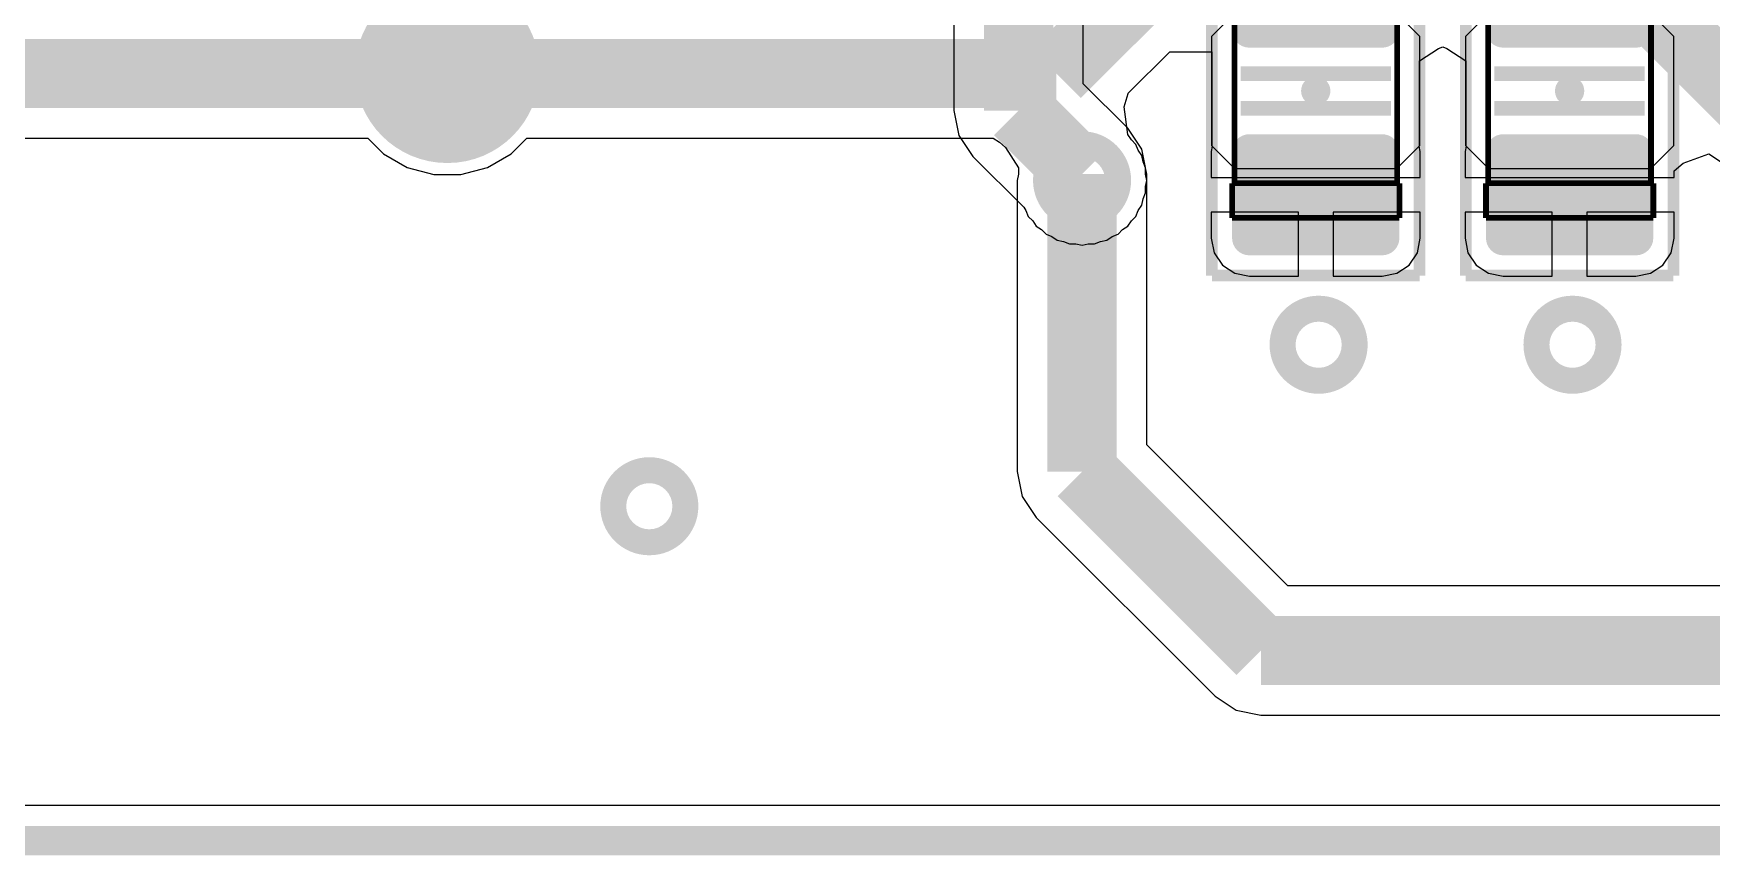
# Model space of a CAD drawing. Header units: inches. Extents: x 34 to 155, y 75 to 134.
# Drawn here: x 62.76 to 77.3, y 89.87 to 97 of the extents above; entities that cross this region are included whole.
import ezdxf

# ---------------------------------------------------------------- set-up
doc = ezdxf.new("R2010")
doc.units = ezdxf.units.IN
for name, color, linetype in [('Bottom Layer', 5, 'Continuous'), ('Bottom Solder', 6, 'Continuous'), ('Mechanical 1', 6, 'Continuous'), ('Mechanical 13', 56, 'Continuous'), ('Mechanical 15', 56, 'Continuous'), ('Top Layer', 1, 'Continuous'), ('Top Overlay', 2, 'Continuous'), ('Top Paste', 8, 'Continuous'), ('Top Solder', 216, 'Continuous')]:
    doc.layers.add(name, color=color, linetype=linetype)

# ---------------------------------------------------------------- blocks, each defined once
blk = doc.blocks.new('T___P_____P___D1_5___108')
at = {"layer": 'Top Layer'}
h = blk.add_hatch(color=1, dxfattribs=at)
edge = h.paths.add_edge_path()
edge.add_arc((0, 0), 0.75, 0, 360)
at = {"layer": 'Top Solder'}
h = blk.add_hatch(color=216, dxfattribs=at)
edge = h.paths.add_edge_path()
edge.add_arc((0, 0), 0.8, 0, 360)
blk = doc.blocks.new('CAPC2012X135N_136')
at = {"layer": 'Mechanical 15'}
h = blk.add_hatch(color=56, dxfattribs=at)
edge = h.paths.add_edge_path()
edge.add_arc((0, 0), 0.127, 0, 360)
at = {"layer": 'Top Layer'}
h = blk.add_hatch(color=1, dxfattribs=at)
edge = h.paths.add_edge_path()
edge.add_arc((-1.275, -0.575), 0.125, 180, 270)
edge.add_line((-1.275, -0.7), (-0.525, -0.7))
edge.add_arc((-0.525, -0.575), 0.125, 270, 360)
edge.add_line((-0.4, -0.575), (-0.4, 0.575))
edge.add_arc((-0.525, 0.575), 0.125, 0, 90)
edge.add_line((-0.525, 0.7), (-1.275, 0.7))
edge.add_arc((-1.275, 0.575), 0.125, 90, 180)
edge.add_line((-1.4, 0.575), (-1.4, -0.575))
h = blk.add_hatch(color=1, dxfattribs=at)
edge = h.paths.add_edge_path()
edge.add_arc((0.525, -0.575), 0.125, 180, 270)
edge.add_line((0.525, -0.7), (1.275, -0.7))
edge.add_arc((1.275, -0.575), 0.125, 270, 360)
edge.add_line((1.4, -0.575), (1.4, 0.575))
edge.add_arc((1.275, 0.575), 0.125, 0, 90)
edge.add_line((1.275, 0.7), (0.525, 0.7))
edge.add_arc((0.525, 0.575), 0.125, 90, 180)
edge.add_line((0.4, 0.575), (0.4, -0.575))
at = {"layer": 'Top Paste'}
h = blk.add_hatch(color=8, dxfattribs=at)
edge = h.paths.add_edge_path()
edge.add_arc((-1.275, -0.575), 0.125, 180, 270)
edge.add_line((-1.275, -0.7), (-0.525, -0.7))
edge.add_arc((-0.525, -0.575), 0.125, 270, 360)
edge.add_line((-0.4, -0.575), (-0.4, 0.575))
edge.add_arc((-0.525, 0.575), 0.125, 0, 90)
edge.add_line((-0.525, 0.7), (-1.275, 0.7))
edge.add_arc((-1.275, 0.575), 0.125, 90, 180)
edge.add_line((-1.4, 0.575), (-1.4, -0.575))
h = blk.add_hatch(color=8, dxfattribs=at)
edge = h.paths.add_edge_path()
edge.add_arc((0.525, -0.575), 0.125, 180, 270)
edge.add_line((0.525, -0.7), (1.275, -0.7))
edge.add_arc((1.275, -0.575), 0.125, 270, 360)
edge.add_line((1.4, -0.575), (1.4, 0.575))
edge.add_arc((1.275, 0.575), 0.125, 0, 90)
edge.add_line((1.275, 0.7), (0.525, 0.7))
edge.add_arc((0.525, 0.575), 0.125, 90, 180)
edge.add_line((0.4, 0.575), (0.4, -0.575))
at = {"layer": 'Top Solder'}
h = blk.add_hatch(color=216, dxfattribs=at)
edge = h.paths.add_edge_path()
edge.add_arc((-1.275, -0.575), 0.15, 180, 270)
edge.add_line((-1.275, -0.725), (-0.525, -0.725))
edge.add_arc((-0.525, -0.575), 0.15, 270, 360)
edge.add_line((-0.375, -0.575), (-0.375, 0.575))
edge.add_arc((-0.525, 0.575), 0.15, 0, 90)
edge.add_line((-0.525, 0.725), (-1.275, 0.725))
edge.add_arc((-1.275, 0.575), 0.15, 90, 180)
edge.add_line((-1.425, 0.575), (-1.425, -0.575))
h = blk.add_hatch(color=216, dxfattribs=at)
edge = h.paths.add_edge_path()
edge.add_arc((0.525, -0.575), 0.15, 180, 270)
edge.add_line((0.525, -0.725), (1.275, -0.725))
edge.add_arc((1.275, -0.575), 0.15, 270, 360)
edge.add_line((1.425, -0.575), (1.425, 0.575))
edge.add_arc((1.275, 0.575), 0.15, 0, 90)
edge.add_line((1.275, 0.725), (0.525, 0.725))
edge.add_arc((0.525, 0.575), 0.15, 90, 180)
edge.add_line((0.375, 0.575), (0.375, -0.575))
at = {"layer": 'Mechanical 13', "const_width": 0.05}
for points in [[(-1.1, 0.725), (-1.1, -0.725)], [(-1.1, 0.725), (-0.8, 0.725)], [(-0.8, 0.725), (-0.8, -0.725)], [(-0.8, 0.705), (0.8, 0.705)], [(0.8, 0.725), (0.8, -0.725)], [(0.8, 0.725), (1.1, 0.725)], [(1.1, 0.725), (1.1, -0.725)], [(-1.1, -0.725), (-0.8, -0.725)], [(-0.8, -0.705), (0.8, -0.705)], [(0.8, -0.725), (1.1, -0.725)]]:
    blk.add_lwpolyline(points, dxfattribs=at)
at = {"layer": 'Mechanical 15', "const_width": 0.1}
for points in [[(-1.6, 0.9), (-1.6, -0.9)], [(-1.6, 0.9), (1.6, 0.9)], [(1.6, 0.9), (1.6, -0.9)], [(-1.6, -0.9), (1.6, -0.9)]]:
    blk.add_lwpolyline(points, dxfattribs=at)
at = {"layer": 'Top Layer'}
for p, q in [((-0.675, 0.7), (-0.475, 0.9)), ((-0.475, 0.9), (0.475, 0.9)), ((0.475, 0.9), (0.675, 0.7)), ((-0.675, -0.7), (-0.675, 0.7)), ((0.675, 0.7), (0.675, -0.7)), ((-0.475, -0.9), (-0.675, -0.7)), ((0.675, -0.7), (0.475, -0.9)), ((0.475, -0.9), (-0.475, -0.9))]:
    blk.add_line(p, q, dxfattribs=at)
at = {"layer": 'Top Overlay', "const_width": 0.127}
for points in [[(-0.15, 0.651), (-0.15, -0.651)], [(0.15, 0.651), (0.15, -0.651)]]:
    blk.add_lwpolyline(points, dxfattribs=at)
blk = doc.blocks.new('CAPC2012X135N_137')
at = {"layer": 'Mechanical 15'}
h = blk.add_hatch(color=56, dxfattribs=at)
edge = h.paths.add_edge_path()
edge.add_arc((0, 0), 0.127, 0, 360)
at = {"layer": 'Top Layer'}
h = blk.add_hatch(color=1, dxfattribs=at)
edge = h.paths.add_edge_path()
edge.add_arc((-1.275, -0.575), 0.125, 180, 270)
edge.add_line((-1.275, -0.7), (-0.525, -0.7))
edge.add_arc((-0.525, -0.575), 0.125, 270, 360)
edge.add_line((-0.4, -0.575), (-0.4, 0.575))
edge.add_arc((-0.525, 0.575), 0.125, 0, 90)
edge.add_line((-0.525, 0.7), (-1.275, 0.7))
edge.add_arc((-1.275, 0.575), 0.125, 90, 180)
edge.add_line((-1.4, 0.575), (-1.4, -0.575))
h = blk.add_hatch(color=1, dxfattribs=at)
edge = h.paths.add_edge_path()
edge.add_arc((0.525, -0.575), 0.125, 180, 270)
edge.add_line((0.525, -0.7), (1.275, -0.7))
edge.add_arc((1.275, -0.575), 0.125, 270, 360)
edge.add_line((1.4, -0.575), (1.4, 0.575))
edge.add_arc((1.275, 0.575), 0.125, 0, 90)
edge.add_line((1.275, 0.7), (0.525, 0.7))
edge.add_arc((0.525, 0.575), 0.125, 90, 180)
edge.add_line((0.4, 0.575), (0.4, -0.575))
at = {"layer": 'Top Paste'}
h = blk.add_hatch(color=8, dxfattribs=at)
edge = h.paths.add_edge_path()
edge.add_arc((-1.275, -0.575), 0.125, 180, 270)
edge.add_line((-1.275, -0.7), (-0.525, -0.7))
edge.add_arc((-0.525, -0.575), 0.125, 270, 360)
edge.add_line((-0.4, -0.575), (-0.4, 0.575))
edge.add_arc((-0.525, 0.575), 0.125, 0, 90)
edge.add_line((-0.525, 0.7), (-1.275, 0.7))
edge.add_arc((-1.275, 0.575), 0.125, 90, 180)
edge.add_line((-1.4, 0.575), (-1.4, -0.575))
h = blk.add_hatch(color=8, dxfattribs=at)
edge = h.paths.add_edge_path()
edge.add_arc((0.525, -0.575), 0.125, 180, 270)
edge.add_line((0.525, -0.7), (1.275, -0.7))
edge.add_arc((1.275, -0.575), 0.125, 270, 360)
edge.add_line((1.4, -0.575), (1.4, 0.575))
edge.add_arc((1.275, 0.575), 0.125, 0, 90)
edge.add_line((1.275, 0.7), (0.525, 0.7))
edge.add_arc((0.525, 0.575), 0.125, 90, 180)
edge.add_line((0.4, 0.575), (0.4, -0.575))
at = {"layer": 'Top Solder'}
h = blk.add_hatch(color=216, dxfattribs=at)
edge = h.paths.add_edge_path()
edge.add_arc((-1.275, -0.575), 0.15, 180, 270)
edge.add_line((-1.275, -0.725), (-0.525, -0.725))
edge.add_arc((-0.525, -0.575), 0.15, 270, 360)
edge.add_line((-0.375, -0.575), (-0.375, 0.575))
edge.add_arc((-0.525, 0.575), 0.15, 0, 90)
edge.add_line((-0.525, 0.725), (-1.275, 0.725))
edge.add_arc((-1.275, 0.575), 0.15, 90, 180)
edge.add_line((-1.425, 0.575), (-1.425, -0.575))
h = blk.add_hatch(color=216, dxfattribs=at)
edge = h.paths.add_edge_path()
edge.add_arc((0.525, -0.575), 0.15, 180, 270)
edge.add_line((0.525, -0.725), (1.275, -0.725))
edge.add_arc((1.275, -0.575), 0.15, 270, 360)
edge.add_line((1.425, -0.575), (1.425, 0.575))
edge.add_arc((1.275, 0.575), 0.15, 0, 90)
edge.add_line((1.275, 0.725), (0.525, 0.725))
edge.add_arc((0.525, 0.575), 0.15, 90, 180)
edge.add_line((0.375, 0.575), (0.375, -0.575))
at = {"layer": 'Mechanical 13', "const_width": 0.05}
for points in [[(-1.1, 0.725), (-0.8, 0.725)], [(-1.1, 0.725), (-1.1, -0.725)], [(-0.8, 0.725), (-0.8, -0.725)], [(-0.8, 0.705), (0.8, 0.705)], [(0.8, 0.725), (0.8, -0.725)], [(0.8, 0.725), (1.1, 0.725)], [(1.1, 0.725), (1.1, -0.725)], [(-1.1, -0.725), (-0.8, -0.725)], [(-0.8, -0.705), (0.8, -0.705)], [(0.8, -0.725), (1.1, -0.725)]]:
    blk.add_lwpolyline(points, dxfattribs=at)
at = {"layer": 'Mechanical 15', "const_width": 0.1}
for points in [[(-1.6, 0.9), (1.6, 0.9)], [(-1.6, 0.9), (-1.6, -0.9)], [(1.6, 0.9), (1.6, -0.9)], [(-1.6, -0.9), (1.6, -0.9)]]:
    blk.add_lwpolyline(points, dxfattribs=at)
at = {"layer": 'Top Layer'}
for p, q in [((-0.675, 0.7), (-0.475, 0.9)), ((-0.475, 0.9), (0.475, 0.9)), ((0.475, 0.9), (0.675, 0.7)), ((-0.675, -0.7), (-0.675, 0.7)), ((0.675, 0.7), (0.675, -0.7)), ((-0.475, -0.9), (-0.675, -0.7)), ((0.675, -0.7), (0.475, -0.9)), ((0.475, -0.9), (-0.475, -0.9))]:
    blk.add_line(p, q, dxfattribs=at)
at = {"layer": 'Top Overlay', "const_width": 0.127}
for points in [[(-0.15, 0.651), (-0.15, -0.651)], [(0.15, 0.651), (0.15, -0.651)]]:
    blk.add_lwpolyline(points, dxfattribs=at)

msp = doc.modelspace()

# ---------------------------------------------------------------- hatches: boundary and pattern name
at = {"layer": 'Bottom Layer'}
h = msp.add_hatch(color=5, dxfattribs=at)
edge = h.paths.add_edge_path()
edge.add_arc((71.85, 95.725), 0.4, 0, 360)
edge = h.paths.add_edge_path(flags=0)
edge.add_arc((71.85, 95.725), 0.2, 0, 360)
h = msp.add_hatch(color=5, dxfattribs=at)
edge = h.paths.add_edge_path()
edge.add_arc((73.9, 94.3), 0.4, 0, 360)
edge = h.paths.add_edge_path(flags=0)
edge.add_arc((73.9, 94.3), 0.2, 0, 360)
h = msp.add_hatch(color=5, dxfattribs=at)
edge = h.paths.add_edge_path()
edge.add_arc((76.1, 94.3), 0.4, 0, 360)
edge = h.paths.add_edge_path(flags=0)
edge.add_arc((76.1, 94.3), 0.2, 0, 360)
h = msp.add_hatch(color=5, dxfattribs=at)
edge = h.paths.add_edge_path()
edge.add_arc((68.1, 92.9), 0.4, 0, 360)
edge = h.paths.add_edge_path(flags=0)
edge.add_arc((68.1, 92.9), 0.2, 0, 360)
at = {"layer": 'Bottom Solder'}
h = msp.add_hatch(color=6, dxfattribs=at)
edge = h.paths.add_edge_path()
edge.add_arc((71.85, 95.725), 0.425, 0, 360)
edge = h.paths.add_edge_path(flags=0)
edge.add_arc((71.85, 95.725), 0.2, 0, 360)
h = msp.add_hatch(color=6, dxfattribs=at)
edge = h.paths.add_edge_path()
edge.add_arc((73.9, 94.3), 0.425, 0, 360)
edge = h.paths.add_edge_path(flags=0)
edge.add_arc((73.9, 94.3), 0.2, 0, 360)
h = msp.add_hatch(color=6, dxfattribs=at)
edge = h.paths.add_edge_path()
edge.add_arc((76.1, 94.3), 0.425, 0, 360)
edge = h.paths.add_edge_path(flags=0)
edge.add_arc((76.1, 94.3), 0.2, 0, 360)
h = msp.add_hatch(color=6, dxfattribs=at)
edge = h.paths.add_edge_path()
edge.add_arc((68.1, 92.9), 0.425, 0, 360)
edge = h.paths.add_edge_path(flags=0)
edge.add_arc((68.1, 92.9), 0.2, 0, 360)
at = {"layer": 'Top Layer'}
h = msp.add_hatch(color=1, dxfattribs=at)
edge = h.paths.add_edge_path()
edge.add_arc((71.85, 95.725), 0.4, 0, 360)
edge = h.paths.add_edge_path(flags=0)
edge.add_arc((71.85, 95.725), 0.2, 0, 360)
h = msp.add_hatch(color=1, dxfattribs=at)
edge = h.paths.add_edge_path()
edge.add_arc((73.9, 94.3), 0.4, 0, 360)
edge = h.paths.add_edge_path(flags=0)
edge.add_arc((73.9, 94.3), 0.2, 0, 360)
h = msp.add_hatch(color=1, dxfattribs=at)
edge = h.paths.add_edge_path()
edge.add_arc((76.1, 94.3), 0.4, 0, 360)
edge = h.paths.add_edge_path(flags=0)
edge.add_arc((76.1, 94.3), 0.2, 0, 360)
h = msp.add_hatch(color=1, dxfattribs=at)
edge = h.paths.add_edge_path()
edge.add_arc((68.1, 92.9), 0.4, 0, 360)
edge = h.paths.add_edge_path(flags=0)
edge.add_arc((68.1, 92.9), 0.2, 0, 360)
at = {"layer": 'Top Solder'}
h = msp.add_hatch(color=216, dxfattribs=at)
edge = h.paths.add_edge_path()
edge.add_arc((71.85, 95.725), 0.425, 0, 360)
edge = h.paths.add_edge_path(flags=0)
edge.add_arc((71.85, 95.725), 0.2, 0, 360)
h = msp.add_hatch(color=216, dxfattribs=at)
edge = h.paths.add_edge_path()
edge.add_arc((73.9, 94.3), 0.425, 0, 360)
edge = h.paths.add_edge_path(flags=0)
edge.add_arc((73.9, 94.3), 0.2, 0, 360)
h = msp.add_hatch(color=216, dxfattribs=at)
edge = h.paths.add_edge_path()
edge.add_arc((76.1, 94.3), 0.425, 0, 360)
edge = h.paths.add_edge_path(flags=0)
edge.add_arc((76.1, 94.3), 0.2, 0, 360)
h = msp.add_hatch(color=216, dxfattribs=at)
edge = h.paths.add_edge_path()
edge.add_arc((68.1, 92.9), 0.425, 0, 360)
edge = h.paths.add_edge_path(flags=0)
edge.add_arc((68.1, 92.9), 0.2, 0, 360)

# ---------------------------------------------------------------- linework, layer by layer
at = {"layer": 'Bottom Layer'}
for p, q in [((71.861, 96.561), (71.861, 97.32)), ((70.739, 97.088), (70.739, 96.329)), ((72.247, 96.176), (71.861, 96.561)), ((70.739, 96.329), (70.782, 96.115)), ((70.782, 96.115), (70.903, 95.933)), ((72.368, 95.994), (72.247, 96.176)), ((72.4, 95.835), (72.368, 95.994)), ((70.903, 95.933), (71.344, 95.492)), ((72.4, 95.834), (72.4, 95.835)), ((72.4, 95.833), (72.4, 95.834)), ((72.411, 95.779), (72.4, 95.833)), ((72.4, 95.671), (72.411, 95.725)), ((72.411, 95.725), (72.411, 95.779)), ((72.368, 95.51), (72.379, 95.565)), ((72.379, 95.565), (72.4, 95.616)), ((72.4, 95.616), (72.4, 95.671)), ((71.344, 95.492), (71.363, 95.464)), ((71.363, 95.464), (71.384, 95.413)), ((71.384, 95.413), (71.423, 95.374)), ((72.277, 95.374), (72.316, 95.413)), ((72.316, 95.413), (72.337, 95.464)), ((72.337, 95.464), (72.368, 95.51)), ((71.423, 95.374), (71.453, 95.328)), ((71.453, 95.328), (71.499, 95.298)), ((71.499, 95.298), (71.538, 95.259)), ((71.538, 95.259), (71.589, 95.238)), ((71.589, 95.238), (71.635, 95.207)), ((72.065, 95.207), (72.111, 95.238)), ((72.111, 95.238), (72.162, 95.259)), ((72.162, 95.259), (72.201, 95.298)), ((72.201, 95.298), (72.247, 95.328)), ((72.247, 95.328), (72.277, 95.374)), ((71.635, 95.207), (71.69, 95.196)), ((71.69, 95.196), (71.741, 95.175)), ((71.741, 95.175), (71.796, 95.175)), ((71.796, 95.175), (71.85, 95.164)), ((71.85, 95.164), (71.904, 95.175)), ((71.904, 95.175), (71.959, 95.175)), ((71.959, 95.175), (72.01, 95.196)), ((72.01, 95.196), (72.065, 95.207)), ((97.5, 90.306), (50.306, 90.306))]:
    msp.add_line(p, q, dxfattribs=at)
at = {"layer": 'Bottom Layer', "const_width": 0.6}
for points in [[(71.3, 96.329), (71.3, 97.32)], [(71.3, 96.329), (71.85, 95.779)], [(71.85, 95.725), (71.85, 95.779)]]:
    msp.add_lwpolyline(points, dxfattribs=at)
at = {"layer": 'Mechanical 1', "const_width": 0.254}
msp.add_lwpolyline([(50, 90), (112.5, 90)], dxfattribs=at)
at = {"layer": 'Top Layer'}
for p, q in [((72.25, 96.48), (72.61, 96.84)), ((72.61, 96.84), (72.975, 96.84)), ((72.975, 96.84), (72.975, 96.025)), ((74.775, 96.761), (74.938, 96.869)), ((74.938, 96.869), (74.975, 96.882)), ((74.975, 96.882), (75.012, 96.869)), ((75.012, 96.869), (75.175, 96.761)), ((74.775, 96.025), (74.775, 96.761)), ((75.175, 96.761), (75.175, 96.025)), ((72.214, 96.363), (72.249, 96.478)), ((72.249, 96.478), (72.25, 96.48)), ((72.247, 96.122), (72.214, 96.363)), ((72.277, 96.076), (72.247, 96.122)), ((62.521, 96.09), (65.662, 96.09)), ((65.662, 96.09), (65.797, 95.955)), ((66.903, 95.955), (67.038, 96.09)), ((67.038, 96.09), (71.079, 96.09)), ((71.079, 96.09), (71.136, 96.057)), ((71.136, 96.057), (71.186, 96.01)), ((71.186, 96.01), (71.3, 95.834)), ((72.316, 96.037), (72.277, 96.076)), ((72.337, 95.986), (72.316, 96.037)), ((72.368, 95.94), (72.337, 95.986)), ((72.978, 96.022), (72.969, 95.975)), ((72.969, 95.975), (72.969, 95.75)), ((72.975, 96.025), (72.978, 96.022)), ((74.772, 96.022), (74.775, 96.025)), ((74.781, 95.975), (74.772, 96.022)), ((74.781, 95.75), (74.781, 95.975)), ((75.178, 96.022), (75.169, 95.975)), ((75.169, 95.975), (75.169, 95.75)), ((75.175, 96.025), (75.178, 96.022)), ((65.797, 95.955), (66.003, 95.836)), ((66.003, 95.836), (66.232, 95.775)), ((66.468, 95.775), (66.697, 95.836)), ((66.697, 95.836), (66.903, 95.955)), ((71.3, 95.834), (71.3, 95.779)), ((72.379, 95.885), (72.368, 95.94)), ((72.4, 95.834), (72.379, 95.885)), ((72.4, 95.779), (72.4, 95.834)), ((76.981, 95.808), (77.06, 95.875)), ((77.06, 95.875), (77.281, 95.956)), ((77.281, 95.956), (77.392, 95.882)), ((66.232, 95.775), (66.468, 95.775)), ((71.3, 95.779), (71.289, 95.725)), ((71.289, 95.725), (71.289, 93.2)), ((72.411, 95.725), (72.4, 95.779)), ((72.411, 93.432), (72.411, 95.725)), ((72.969, 95.75), (73.875, 95.75)), ((73.875, 95.75), (74.781, 95.75)), ((75.169, 95.75), (76.075, 95.75)), ((76.075, 95.75), (76.981, 95.75)), ((76.981, 95.75), (76.981, 95.808)), ((73.725, 95.45), (72.969, 95.45)), ((72.969, 95.45), (72.969, 95.225)), ((73.725, 94.894), (73.725, 95.45)), ((74.781, 95.45), (74.025, 95.45)), ((74.025, 95.45), (74.025, 94.894)), ((74.781, 95.225), (74.781, 95.45)), ((75.925, 95.45), (75.169, 95.45)), ((75.169, 95.45), (75.169, 95.225)), ((75.925, 94.894), (75.925, 95.45)), ((76.981, 95.45), (76.225, 95.45)), ((76.225, 95.45), (76.225, 94.894)), ((76.981, 95.225), (76.981, 95.45)), ((72.969, 95.225), (72.994, 95.098)), ((72.994, 95.098), (73.066, 94.991)), ((74.684, 94.991), (74.756, 95.098)), ((74.756, 95.098), (74.781, 95.225)), ((75.169, 95.225), (75.194, 95.098)), ((75.194, 95.098), (75.266, 94.991)), ((76.884, 94.991), (76.956, 95.098)), ((76.956, 95.098), (76.981, 95.225)), ((73.066, 94.991), (73.173, 94.919)), ((74.577, 94.919), (74.684, 94.991)), ((75.266, 94.991), (75.373, 94.919)), ((76.777, 94.919), (76.884, 94.991)), ((73.173, 94.919), (73.3, 94.894)), ((73.3, 94.894), (73.725, 94.894)), ((74.025, 94.894), (74.45, 94.894)), ((74.45, 94.894), (74.577, 94.919)), ((75.373, 94.919), (75.5, 94.894)), ((75.5, 94.894), (75.925, 94.894)), ((76.225, 94.894), (76.65, 94.894)), ((76.65, 94.894), (76.777, 94.919)), ((73.632, 92.211), (72.411, 93.432)), ((71.289, 93.2), (71.332, 92.985)), ((71.332, 92.985), (71.453, 92.803)), ((71.453, 92.803), (73.003, 91.253)), ((82.038, 92.211), (73.632, 92.211)), ((73.003, 91.253), (73.185, 91.132)), ((73.185, 91.132), (73.4, 91.089)), ((73.4, 91.089), (81.956, 91.089)), ((97.5, 90.306), (50.306, 90.306))]:
    msp.add_line(p, q, dxfattribs=at)
at = {"layer": 'Top Layer', "const_width": 0.6}
for points in [[(58.577, 100.595), (62.521, 96.651)], [(66.35, 96.675), (66.35, 100)], [(71.628, 96.651), (72.378, 97.4)], [(76.075, 97.4), (76.275, 97.2)], [(76.275, 97.2), (76.806, 97.2)], [(76.806, 97.2), (77.606, 96.4)], [(62.521, 96.651), (66.325, 96.651)], [(66.326, 96.651), (66.35, 96.675)], [(66.326, 96.651), (71.628, 96.651)], [(71.85, 93.2), (71.85, 95.725)], [(71.85, 93.2), (73.4, 91.65)], [(73.4, 91.65), (82.65, 91.65)]]:
    msp.add_lwpolyline(points, dxfattribs=at)

# ---------------------------------------------------------------- block references
at = {"rotation": 90}
for name, p in [('CAPC2012X135N_136', (73.875, 96.5)), ('CAPC2012X135N_137', (76.075, 96.5))]:
    msp.add_blockref(name, p, dxfattribs=at)
msp.add_blockref('T___P_____P___D1_5___108', (66.35, 96.675))

doc.saveas('drawing.dxf')
